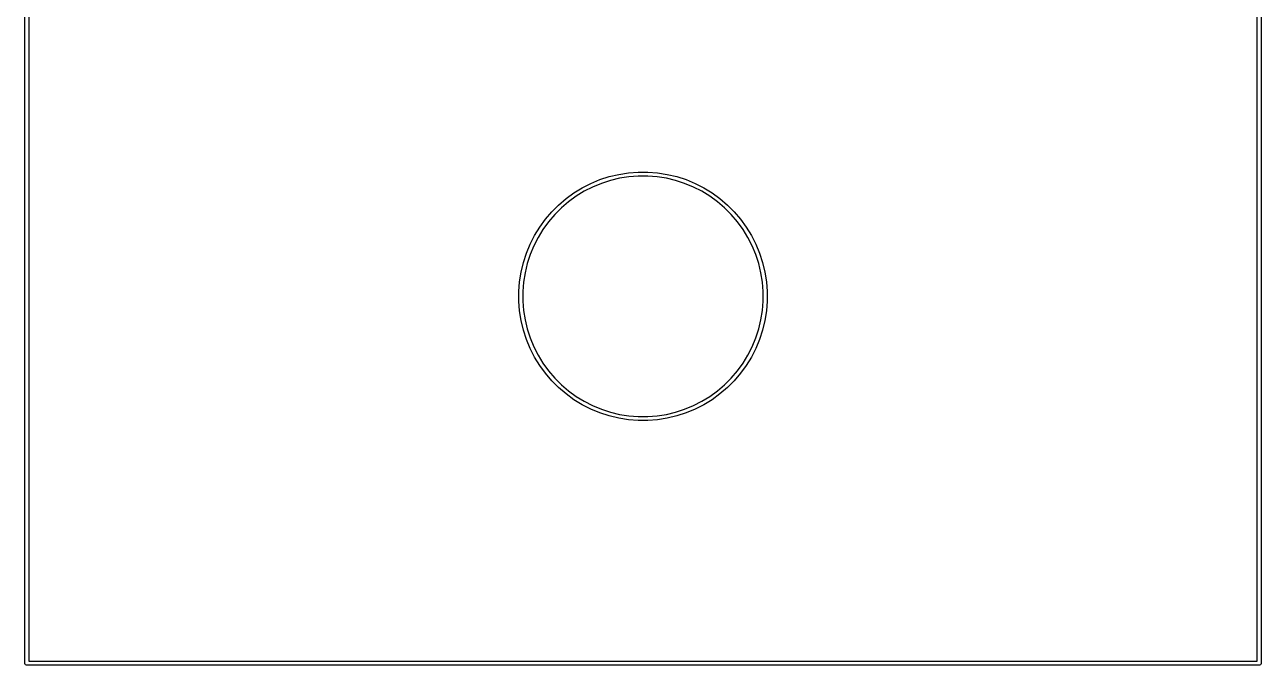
# Model space of a CAD drawing. Header units: millimetres. Extents: x 120 to 180, y -156 to -28.
# Drawn here: x 119.6 to 180.3, y -156.1 to -124.7 of the extents above; entities that cross this region are included whole.
import ezdxf

# ---------------------------------------------------------------- set-up
doc = ezdxf.new("R2010")
doc.units = ezdxf.units.MM
doc.layers.add('F.Silkscreen', color=41, linetype='CONTINUOUS', true_color=0xf2eda1)

msp = doc.modelspace()

# ---------------------------------------------------------------- linework, layer by layer
at = {"layer": 'F.Silkscreen', "linetype": 'CONTINUOUS'}
for p, q in [((119.65, -156), (119.65, -28)), ((119.85, -28.1), (119.85, -155.9)), ((180.15, -155.9), (180.15, -28.1)), ((180.35, -28), (180.35, -156)), ((147.446176, -132.460327), (147.888686, -132.277033)), ((147.888686, -132.277033), (148.344213, -132.129023)), ((148.397266, -132.317133), (147.956334, -132.4604)), ((148.344213, -132.129023), (148.809949, -132.01721)), ((148.848079, -132.208902), (148.397266, -132.317133)), ((148.809949, -132.01721), (149.283022, -131.942282)), ((149.305994, -132.136376), (148.848079, -132.208902)), ((149.283022, -131.942282), (149.760515, -131.904703)), ((149.768188, -132.1), (149.305994, -132.136376)), ((149.760515, -131.904703), (150.239485, -131.904703)), ((150.231812, -132.1), (149.768188, -132.1)), ((150.694006, -132.136376), (150.231812, -132.1)), ((150.239485, -131.904703), (150.716978, -131.942282)), ((151.151921, -132.208902), (150.694006, -132.136376)), ((150.716978, -131.942282), (151.190051, -132.01721)), ((151.602734, -132.317133), (151.151921, -132.208902)), ((151.190051, -132.01721), (151.655787, -132.129023)), ((152.043666, -132.4604), (151.602734, -132.317133)), ((151.655787, -132.129023), (152.111314, -132.277033)), ((152.111314, -132.277033), (152.553824, -132.460327)), ((146.223527, -133.209567), (146.611022, -132.928035)), ((146.611022, -132.928035), (147.01941, -132.677774)), ((147.11491, -132.848302), (146.719607, -133.090544)), ((147.01941, -132.677774), (147.446176, -132.460327)), ((147.528002, -132.637821), (147.11491, -132.848302)), ((147.956334, -132.4604), (147.528002, -132.637821)), ((152.471998, -132.637821), (152.043666, -132.4604)), ((152.88509, -132.848302), (152.471998, -132.637821)), ((152.553824, -132.460327), (152.98059, -132.677774)), ((153.280393, -133.090544), (152.88509, -132.848302)), ((152.98059, -132.677774), (153.388978, -132.928035)), ((153.388978, -132.928035), (153.776473, -133.209567)), ((145.520633, -133.859315), (145.859315, -133.520633)), ((145.859315, -133.520633), (146.223527, -133.209567)), ((146.344528, -133.363055), (145.991986, -133.664155)), ((146.719607, -133.090544), (146.344528, -133.363055)), ((153.655472, -133.363055), (153.280393, -133.090544)), ((154.008014, -133.664155), (153.655472, -133.363055)), ((153.776473, -133.209567), (154.140685, -133.520633)), ((154.140685, -133.520633), (154.479367, -133.859315)), ((145.209567, -134.223527), (145.520633, -133.859315)), ((145.664155, -133.991986), (145.363055, -134.344528)), ((145.991986, -133.664155), (145.664155, -133.991986)), ((154.335845, -133.991986), (154.008014, -133.664155)), ((154.636945, -134.344528), (154.335845, -133.991986)), ((154.479367, -133.859315), (154.790433, -134.223527)), ((144.677774, -135.01941), (144.928035, -134.611022)), ((145.090544, -134.719607), (144.848302, -135.11491)), ((144.928035, -134.611022), (145.209567, -134.223527)), ((145.363055, -134.344528), (145.090544, -134.719607)), ((154.909456, -134.719607), (154.636945, -134.344528)), ((154.790433, -134.223527), (155.071965, -134.611022)), ((155.151698, -135.11491), (154.909456, -134.719607)), ((155.071965, -134.611022), (155.322226, -135.01941)), ((144.460327, -135.446176), (144.677774, -135.01941)), ((144.848302, -135.11491), (144.637821, -135.528002)), ((155.362179, -135.528002), (155.151698, -135.11491)), ((155.322226, -135.01941), (155.539673, -135.446176)), ((144.129023, -136.344213), (144.277033, -135.888686)), ((144.277033, -135.888686), (144.460327, -135.446176)), ((144.4604, -135.956334), (144.317133, -136.397266)), ((144.637821, -135.528002), (144.4604, -135.956334)), ((155.5396, -135.956334), (155.362179, -135.528002)), ((155.682867, -136.397266), (155.5396, -135.956334)), ((155.539673, -135.446176), (155.722967, -135.888686)), ((155.722967, -135.888686), (155.870977, -136.344213)), ((144.01721, -136.809949), (144.129023, -136.344213)), ((144.317133, -136.397266), (144.208902, -136.848079)), ((155.791098, -136.848079), (155.682867, -136.397266)), ((155.870977, -136.344213), (155.98279, -136.809949)), ((143.942282, -137.283022), (144.01721, -136.809949)), ((144.208902, -136.848079), (144.136376, -137.305994)), ((155.863624, -137.305994), (155.791098, -136.848079)), ((155.98279, -136.809949), (156.057718, -137.283022)), ((143.904703, -137.760515), (143.942282, -137.283022)), ((143.904703, -137.768188), (143.904703, -137.760515)), ((143.904703, -138.239485), (143.904703, -137.768188)), ((144.136376, -137.305994), (144.1, -137.768188)), ((144.1, -137.768188), (144.1, -138.231812)), ((155.9, -137.768188), (155.863624, -137.305994)), ((155.9, -138.231812), (155.9, -137.768188)), ((156.057718, -137.283022), (156.095297, -137.760515)), ((156.095297, -137.760515), (156.095297, -138.239485)), ((143.942282, -138.716978), (143.904703, -138.239485)), ((144.1, -138.231812), (144.136376, -138.694006)), ((155.863624, -138.694006), (155.9, -138.231812)), ((156.095297, -138.239485), (156.057718, -138.716978)), ((144.01721, -139.190051), (143.942282, -138.716978)), ((144.136376, -138.694006), (144.208902, -139.151921)), ((155.791098, -139.151921), (155.863624, -138.694006)), ((156.057718, -138.716978), (155.98279, -139.190051)), ((144.129023, -139.655787), (144.01721, -139.190051)), ((144.208902, -139.151921), (144.317133, -139.602734)), ((144.317133, -139.602734), (144.4604, -140.043666)), ((155.5396, -140.043666), (155.682867, -139.602734)), ((155.682867, -139.602734), (155.791098, -139.151921)), ((155.98279, -139.190051), (155.870977, -139.655787)), ((144.277033, -140.111314), (144.129023, -139.655787)), ((144.460327, -140.553824), (144.277033, -140.111314)), ((144.4604, -140.043666), (144.637821, -140.471998)), ((155.362179, -140.471998), (155.5396, -140.043666)), ((155.722967, -140.111314), (155.539673, -140.553824)), ((155.870977, -139.655787), (155.722967, -140.111314)), ((144.677774, -140.98059), (144.460327, -140.553824)), ((144.637821, -140.471998), (144.848302, -140.88509)), ((155.151698, -140.88509), (155.362179, -140.471998)), ((155.539673, -140.553824), (155.322226, -140.98059)), ((144.928035, -141.388978), (144.677774, -140.98059)), ((144.848302, -140.88509), (145.090544, -141.280393)), ((145.209567, -141.776473), (144.928035, -141.388978)), ((145.090544, -141.280393), (145.363055, -141.655472)), ((154.636945, -141.655472), (154.909456, -141.280393)), ((155.071965, -141.388978), (154.790433, -141.776473)), ((154.909456, -141.280393), (155.151698, -140.88509)), ((155.322226, -140.98059), (155.071965, -141.388978)), ((145.520633, -142.140685), (145.209567, -141.776473)), ((145.363055, -141.655472), (145.664155, -142.008014)), ((145.664155, -142.008014), (145.991986, -142.335845)), ((154.008014, -142.335845), (154.335845, -142.008014)), ((154.335845, -142.008014), (154.636945, -141.655472)), ((154.790433, -141.776473), (154.479367, -142.140685)), ((145.859315, -142.479367), (145.520633, -142.140685)), ((146.223527, -142.790433), (145.859315, -142.479367)), ((145.991986, -142.335845), (146.344528, -142.636945)), ((146.344528, -142.636945), (146.719607, -142.909456)), ((153.280393, -142.909456), (153.655472, -142.636945)), ((153.655472, -142.636945), (154.008014, -142.335845)), ((154.140685, -142.479367), (153.776473, -142.790433)), ((154.479367, -142.140685), (154.140685, -142.479367)), ((146.611022, -143.071965), (146.223527, -142.790433)), ((147.01941, -143.322226), (146.611022, -143.071965)), ((146.719607, -142.909456), (147.11491, -143.151698)), ((147.11491, -143.151698), (147.528002, -143.362179)), ((152.471998, -143.362179), (152.88509, -143.151698)), ((152.88509, -143.151698), (153.280393, -142.909456)), ((153.388978, -143.071965), (152.98059, -143.322226)), ((153.776473, -142.790433), (153.388978, -143.071965)), ((147.446176, -143.539673), (147.01941, -143.322226)), ((147.888686, -143.722967), (147.446176, -143.539673)), ((147.528002, -143.362179), (147.956334, -143.5396)), ((148.344213, -143.870977), (147.888686, -143.722967)), ((147.956334, -143.5396), (148.397266, -143.682867)), ((148.397266, -143.682867), (148.848079, -143.791098)), ((148.848079, -143.791098), (149.305994, -143.863624)), ((150.694006, -143.863624), (151.151921, -143.791098)), ((151.151921, -143.791098), (151.602734, -143.682867)), ((151.602734, -143.682867), (152.043666, -143.5396)), ((152.111314, -143.722967), (151.655787, -143.870977)), ((152.043666, -143.5396), (152.471998, -143.362179)), ((152.553824, -143.539673), (152.111314, -143.722967)), ((152.98059, -143.322226), (152.553824, -143.539673)), ((148.809949, -143.98279), (148.344213, -143.870977)), ((149.283022, -144.057718), (148.809949, -143.98279)), ((149.760515, -144.095297), (149.283022, -144.057718)), ((149.305994, -143.863624), (149.768188, -143.9)), ((150.239485, -144.095297), (149.760515, -144.095297)), ((149.768188, -143.9), (150.231812, -143.9)), ((150.231812, -143.9), (150.694006, -143.863624)), ((150.716978, -144.057718), (150.239485, -144.095297)), ((151.190051, -143.98279), (150.716978, -144.057718)), ((151.655787, -143.870977), (151.190051, -143.98279)), ((119.85, -155.9), (180.15, -155.9)), ((119.651921, -156.019509), (119.65, -156)), ((119.666853, -156.055557), (119.651921, -156.019509)), ((119.694443, -156.083147), (119.666853, -156.055557)), ((119.730491, -156.098079), (119.694443, -156.083147)), ((119.75, -156.1), (119.730491, -156.098079)), ((180.25, -156.1), (119.75, -156.1)), ((180.269509, -156.098079), (180.25, -156.1)), ((180.305557, -156.083147), (180.269509, -156.098079)), ((180.333147, -156.055557), (180.305557, -156.083147)), ((180.348079, -156.019509), (180.333147, -156.055557)), ((180.35, -156), (180.348079, -156.019509))]:
    msp.add_line(p, q, dxfattribs=at)

doc.saveas('drawing.dxf')
